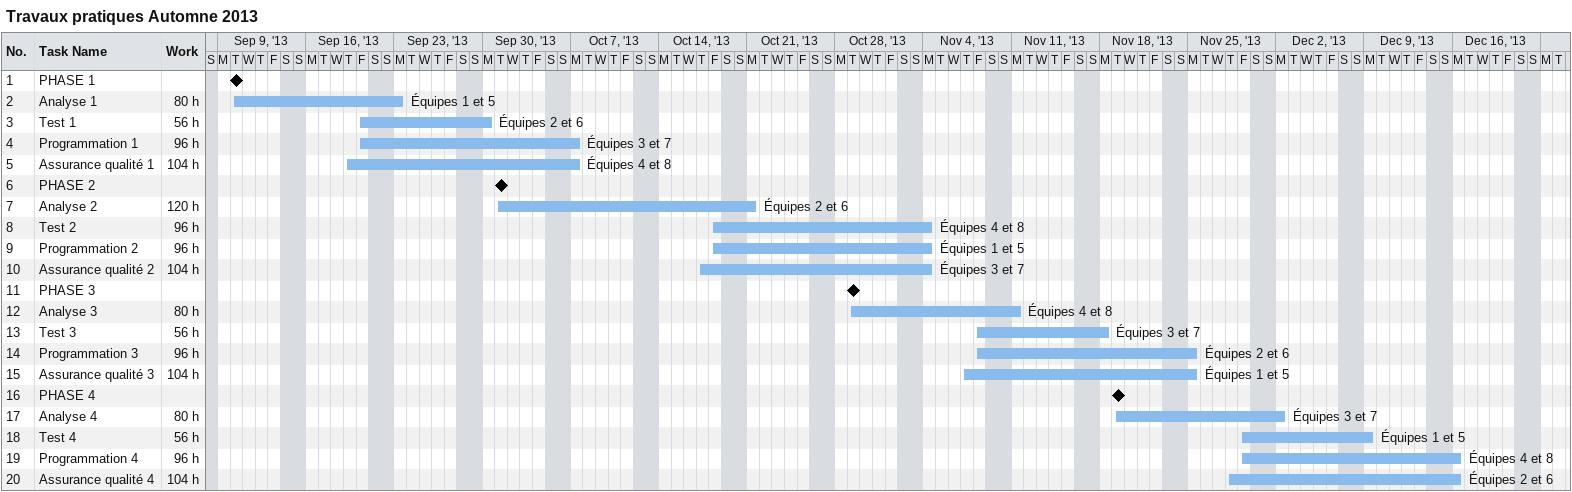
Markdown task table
Travaux pratiques Automne 2013

| ID | Task | Start | Finish | Resources | Work (h) |
|---|---|---|---|---|---|
| 1 | PHASE 1 (milestone) | 2013-09-10 | 2013-09-10 |  |  |
| 2 | Analyse 1 | 2013-09-10 | 2013-09-23 | Équipes 1 et 5 | 80 |
| 3 | Test 1 | 2013-09-20 | 2013-09-30 | Équipes 2 et 6 | 56 |
| 4 | Programmation 1 | 2013-09-20 | 2013-10-07 | Équipes 3 et 7 | 96 |
| 5 | Assurance qualité 1 | 2013-09-19 | 2013-10-07 | Équipes 4 et 8 | 104 |
| 6 | PHASE 2 (milestone) | 2013-10-01 | 2013-10-01 |  |  |
| 7 | Analyse 2 | 2013-10-01 | 2013-10-21 | Équipes 2 et 6 | 120 |
| 8 | Test 2 | 2013-10-18 | 2013-11-04 | Équipes 4 et 8 | 96 |
| 9 | Programmation 2 | 2013-10-18 | 2013-11-04 | Équipes 1 et 5 | 96 |
| 10 | Assurance qualité 2 | 2013-10-17 | 2013-11-04 | Équipes 3 et 7 | 104 |
| 11 | PHASE 3 (milestone) | 2013-10-29 | 2013-10-29 |  |  |
| 12 | Analyse 3 | 2013-10-29 | 2013-11-11 | Équipes 4 et 8 | 80 |
| 13 | Test 3 | 2013-11-08 | 2013-11-18 | Équipes 3 et 7 | 56 |
| 14 | Programmation 3 | 2013-11-08 | 2013-11-25 | Équipes 2 et 6 | 96 |
| 15 | Assurance qualité 3 | 2013-11-07 | 2013-11-25 | Équipes 1 et 5 | 104 |
| 16 | PHASE 4 (milestone) | 2013-11-19 | 2013-11-19 |  |  |
| 17 | Analyse 4 | 2013-11-19 | 2013-12-02 | Équipes 3 et 7 | 80 |
| 18 | Test 4 | 2013-11-29 | 2013-12-09 | Équipes 1 et 5 | 56 |
| 19 | Programmation 4 | 2013-11-29 | 2013-12-16 | Équipes 4 et 8 | 96 |
| 20 | Assurance qualité 4 | 2013-11-28 | 2013-12-16 | Équipes 2 et 6 | 104 |
